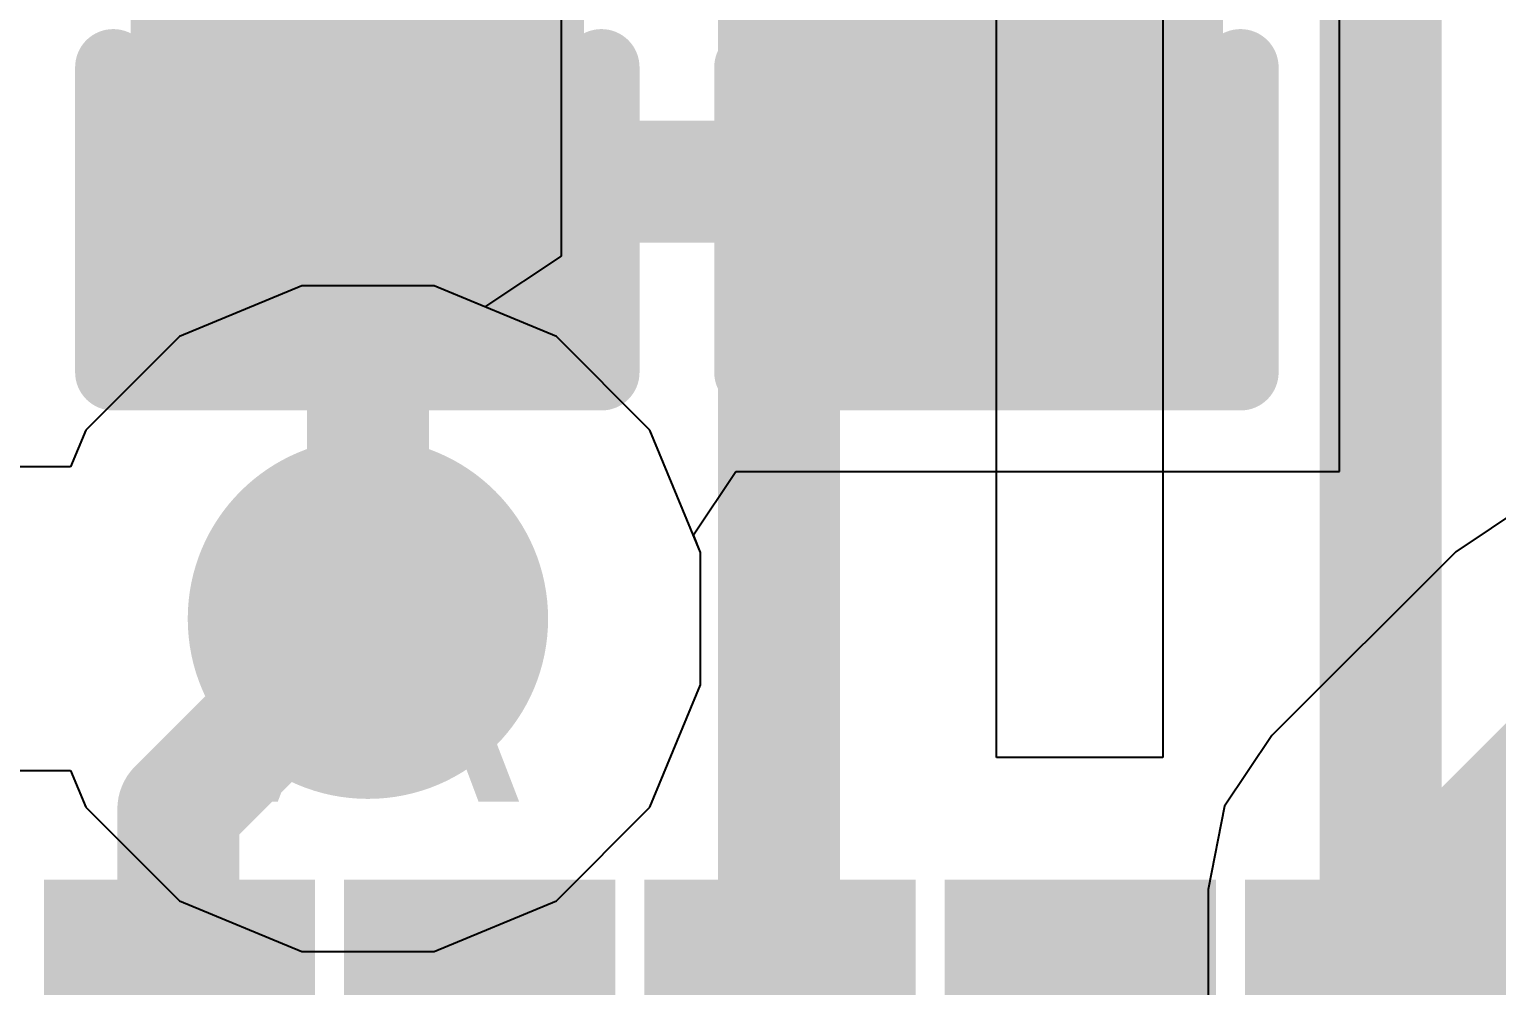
# Model space of a CAD drawing. Header units: inches. Extents: x 0 to 5271, y 0 to 5417.
# Drawn here: x 43.534 to 45.977, y 80.3 to 81.892 of the extents above; entities that cross this region are included whole.
import ezdxf

# ---------------------------------------------------------------- set-up
doc = ezdxf.new("R2010")
doc.units = ezdxf.units.IN
for name, color, linetype in [('Bottom Layer', 5, 'Continuous'), ('Bottom Overlay', 54, 'Continuous'), ('Bottom Paste', 16, 'Continuous'), ('Bottom Solder', 6, 'Continuous'), ('Drill Drawing', 1, 'Continuous'), ('L2_GND1', 16, 'Continuous'), ('L3_SIG1', 76, 'Continuous'), ('L4_PWR', 90, 'Continuous'), ('L5_GND2', 156, 'Continuous'), ('L6_SIG2', 130, 'Continuous'), ('L7_GND3', 216, 'Continuous'), ('Top Layer', 1, 'Continuous'), ('Top Paste', 8, 'Continuous'), ('Top Solder', 216, 'Continuous'), ('Via Holes', 16, 'Continuous')]:
    doc.layers.add(name, color=color, linetype=linetype)
doc.styles.add('Arial', font='', dxfattribs={"height": 0.2})
doc.styles.get('Arial').set_extended_font_data('Arial')

# ---------------------------------------------------------------- blocks, each defined once
blk = doc.blocks.new('AS0B826_S78B_7H_23')
at = {"layer": 'Top Layer'}
for points in [[(-30.42520839, 26.38096578), (-30.07520909, 26.38096578), (-30.07520909, 24.38096978), (-30.42520839, 24.38096978)], [(-29.92533639, 26.38096578), (-29.57533709, 26.38096578), (-29.57533709, 24.38096978), (-29.92533639, 24.38096978)], [(-29.42521039, 26.38096578), (-29.07521109, 26.38096578), (-29.07521109, 24.38096978), (-29.42521039, 24.38096978)], [(-28.92533839, 26.38096578), (-28.57533909, 26.38096578), (-28.57533909, 24.38096978), (-28.92533839, 24.38096978)], [(-28.42521239, 26.38096578), (-28.07521309, 26.38096578), (-28.07521309, 24.38096978), (-28.42521239, 24.38096978)]]:
    blk.add_hatch(color=1, dxfattribs=at).paths.add_polyline_path(points)
at = {"layer": 'Top Paste'}
for points in [[(-30.42520839, 26.38096578), (-30.07520909, 26.38096578), (-30.07520909, 24.38096978), (-30.42520839, 24.38096978)], [(-29.92533639, 26.38096578), (-29.57533709, 26.38096578), (-29.57533709, 24.38096978), (-29.92533639, 24.38096978)], [(-29.42521039, 26.38096578), (-29.07521109, 26.38096578), (-29.07521109, 24.38096978), (-29.42521039, 24.38096978)], [(-28.92533839, 26.38096578), (-28.57533909, 26.38096578), (-28.57533909, 24.38096978), (-28.92533839, 24.38096978)], [(-28.42521239, 26.38096578), (-28.07521309, 26.38096578), (-28.07521309, 24.38096978), (-28.42521239, 24.38096978)]]:
    blk.add_hatch(color=8, dxfattribs=at).paths.add_polyline_path(points)
at = {"layer": 'Top Solder'}
for points in [[(-30.47600839, 26.43176578), (-30.02440909, 26.43176578), (-30.02440909, 24.33016978), (-30.47600839, 24.33016978)], [(-29.97613639, 26.43176578), (-29.52453709, 26.43176578), (-29.52453709, 24.33016978), (-29.97613639, 24.33016978)], [(-29.47601039, 26.43176578), (-29.02441109, 26.43176578), (-29.02441109, 24.33016978), (-29.47601039, 24.33016978)], [(-28.97613839, 26.43176578), (-28.52453909, 26.43176578), (-28.52453909, 24.33016978), (-28.97613839, 24.33016978)], [(-28.47601239, 26.43176578), (-28.02441309, 26.43176578), (-28.02441309, 24.33016978), (-28.47601239, 24.33016978)]]:
    blk.add_hatch(color=216, dxfattribs=at).paths.add_polyline_path(points)
blk = doc.blocks.new('CAP_0402_B_563')
at = {"layer": 'Bottom Layer'}
for points in [[(-0.24132032, 0.31748222), (-0.2413203199999999, -0.31751778), (-0.69852032, -0.31751778), (-0.69852032, 0.31748222)], [(0.69847968, 0.31748222), (0.69847968, -0.31751778), (0.24127968, -0.31751778), (0.24127968, 0.31748222)]]:
    blk.add_hatch(color=5, dxfattribs=at).paths.add_polyline_path(points)
at = {"layer": 'Bottom Paste'}
for points in [[(-0.24132032, 0.31748222), (-0.2413203199999999, -0.31751778), (-0.69852032, -0.31751778), (-0.69852032, 0.31748222)], [(0.69847968, 0.31748222), (0.69847968, -0.31751778), (0.24127968, -0.31751778), (0.24127968, 0.31748222)]]:
    blk.add_hatch(color=16, dxfattribs=at).paths.add_polyline_path(points)
at = {"layer": 'Bottom Solder'}
for points in [[(-0.18132044, 0.3774821), (-0.1813204399999999, -0.37751766), (-0.7585202, -0.37751766), (-0.7585202, 0.3774821)], [(0.7584795599999999, 0.3774821), (0.7584795599999999, -0.37751766), (0.1812798, -0.37751766), (0.1812797999999999, 0.3774821)]]:
    blk.add_hatch(color=6, dxfattribs=at).paths.add_polyline_path(points)
at = {"layer": 'Bottom Overlay'}
for points in [[(-0.27942032, 0.40638222, 0.127, 0.127, 0), (-0.78742032, 0.40638222, 0.127, 0.127, 0)], [(-0.78742032, -0.40641778, 0.127, 0.127, 0), (-0.78742032, 0.40638222, 0.127, 0.127, 0)], [(0.78737968, 0.40638222, 0.127, 0.127, 0), (0.27937968, 0.40638222, 0.127, 0.127, 0)], [(0.78737968, -0.40641778, 0.127, 0.127, 0), (0.78737968, 0.40638222, 0.127, 0.127, 0)], [(-0.27942032, -0.40641778, 0.127, 0.127, 0), (-0.78742032, -0.40641778, 0.127, 0.127, 0)], [(0.78737968, -0.40641778, 0.127, 0.127, 0), (0.27937968, -0.40641778, 0.127, 0.127, 0)]]:
    blk.add_lwpolyline(points, format="xyseb", dxfattribs=at)
for points in [[(-0.81917032, 0.40638222, 0.0635, 0.0635, 1), (-0.75567032, 0.40638222, 0.0635, 0.0635, 1)], [(-0.81917032, 0.40638222, 0.0635, 0.0635, 1), (-0.75567032, 0.40638222, 0.0635, 0.0635, 1)], [(-0.3111703199999999, 0.40638222, 0.0635, 0.0635, 1), (-0.24767032, 0.40638222, 0.0635, 0.0635, 1)], [(0.24762968, 0.40638222, 0.0635, 0.0635, 1), (0.31112968, 0.40638222, 0.0635, 0.0635, 1)], [(0.75562968, 0.40638222, 0.0635, 0.0635, 1), (0.81912968, 0.40638222, 0.0635, 0.0635, 1)], [(0.75562968, 0.40638222, 0.0635, 0.0635, 1), (0.81912968, 0.40638222, 0.0635, 0.0635, 1)], [(-0.81917032, -0.40641778, 0.0635, 0.0635, 1), (-0.75567032, -0.40641778, 0.0635, 0.0635, 1)], [(-0.81917032, -0.40641778, 0.0635, 0.0635, 1), (-0.75567032, -0.40641778, 0.0635, 0.0635, 1)], [(-0.3111703199999999, -0.40641778, 0.0635, 0.0635, 1), (-0.24767032, -0.40641778, 0.0635, 0.0635, 1)], [(0.24762968, -0.40641778, 0.0635, 0.0635, 1), (0.31112968, -0.40641778, 0.0635, 0.0635, 1)], [(0.75562968, -0.40641778, 0.0635, 0.0635, 1), (0.81912968, -0.40641778, 0.0635, 0.0635, 1)], [(0.75562968, -0.40641778, 0.0635, 0.0635, 1), (0.81912968, -0.40641778, 0.0635, 0.0635, 1)]]:
    blk.add_lwpolyline(points, format="xyseb", close=True, dxfattribs=at)
blk = doc.blocks.new('CAP_0402_B_564')
at = {"layer": 'Bottom Layer'}
for points in [[(-0.24130254, 0.31757112), (-0.24130254, -0.31742888), (-0.6985025399999999, -0.31742888), (-0.6985025399999999, 0.31757112)], [(0.69849746, 0.31757112), (0.69849746, -0.31742888), (0.24129746, -0.31742888), (0.24129746, 0.31757112)]]:
    blk.add_hatch(color=5, dxfattribs=at).paths.add_polyline_path(points)
at = {"layer": 'Bottom Paste'}
for points in [[(-0.24130254, 0.31757112), (-0.24130254, -0.31742888), (-0.6985025399999999, -0.31742888), (-0.6985025399999999, 0.31757112)], [(0.69849746, 0.31757112), (0.69849746, -0.31742888), (0.24129746, -0.31742888), (0.24129746, 0.31757112)]]:
    blk.add_hatch(color=16, dxfattribs=at).paths.add_polyline_path(points)
at = {"layer": 'Bottom Solder'}
for points in [[(-0.18130266, 0.377571), (-0.1813026599999999, -0.37742876), (-0.75850242, -0.37742876), (-0.75850242, 0.377571)], [(0.7584973399999999, 0.377571), (0.7584973399999999, -0.37742876), (0.18129758, -0.37742876), (0.18129758, 0.377571)]]:
    blk.add_hatch(color=6, dxfattribs=at).paths.add_polyline_path(points)
at = {"layer": 'Bottom Overlay'}
for points in [[(-0.78740254, -0.4063288799999999, 0.127, 0.127, 0), (-0.78740254, 0.40647112, 0.127, 0.127, 0)], [(-0.27940254, 0.40647112, 0.127, 0.127, 0), (-0.78740254, 0.40647112, 0.127, 0.127, 0)], [(0.78739746, 0.40647112, 0.127, 0.127, 0), (0.27939746, 0.40647112, 0.127, 0.127, 0)], [(0.78739746, -0.4063288799999999, 0.127, 0.127, 0), (0.78739746, 0.40647112, 0.127, 0.127, 0)], [(-0.27940254, -0.4063288799999999, 0.127, 0.127, 0), (-0.78740254, -0.4063288799999999, 0.127, 0.127, 0)], [(0.78739746, -0.4063288799999999, 0.127, 0.127, 0), (0.27939746, -0.4063288799999999, 0.127, 0.127, 0)]]:
    blk.add_lwpolyline(points, format="xyseb", dxfattribs=at)
for points in [[(-0.8191525399999998, 0.40647112, 0.0635, 0.0635, 1), (-0.75565254, 0.40647112, 0.0635, 0.0635, 1)], [(-0.8191525399999998, 0.40647112, 0.0635, 0.0635, 1), (-0.75565254, 0.40647112, 0.0635, 0.0635, 1)], [(-0.31115254, 0.40647112, 0.0635, 0.0635, 1), (-0.24765254, 0.40647112, 0.0635, 0.0635, 1)], [(0.24764746, 0.40647112, 0.0635, 0.0635, 1), (0.31114746, 0.40647112, 0.0635, 0.0635, 1)], [(0.7556474599999999, 0.40647112, 0.0635, 0.0635, 1), (0.8191474599999999, 0.40647112, 0.0635, 0.0635, 1)], [(0.7556474599999999, 0.40647112, 0.0635, 0.0635, 1), (0.8191474599999999, 0.40647112, 0.0635, 0.0635, 1)], [(-0.8191525399999998, -0.4063288799999999, 0.0635, 0.0635, 1), (-0.75565254, -0.4063288799999999, 0.0635, 0.0635, 1)], [(-0.8191525399999998, -0.4063288799999999, 0.0635, 0.0635, 1), (-0.75565254, -0.4063288799999999, 0.0635, 0.0635, 1)], [(-0.31115254, -0.4063288799999999, 0.0635, 0.0635, 1), (-0.24765254, -0.4063288799999999, 0.0635, 0.0635, 1)], [(0.24764746, -0.4063288799999999, 0.0635, 0.0635, 1), (0.31114746, -0.4063288799999999, 0.0635, 0.0635, 1)], [(0.7556474599999999, -0.4063288799999999, 0.0635, 0.0635, 1), (0.8191474599999999, -0.4063288799999999, 0.0635, 0.0635, 1)], [(0.7556474599999999, -0.4063288799999999, 0.0635, 0.0635, 1), (0.8191474599999999, -0.4063288799999999, 0.0635, 0.0635, 1)]]:
    blk.add_lwpolyline(points, format="xyseb", close=True, dxfattribs=at)

msp = doc.modelspace()

# ---------------------------------------------------------------- hatches: boundary and pattern name
at = {"layer": 'Bottom Layer'}
h = msp.add_hatch(color=5, dxfattribs=at)
edge = h.paths.add_edge_path()
edge.add_arc((44.09784931999999, 80.91124787999999), 0.2999994, 0, 360)
at = {"layer": 'L2_GND1'}
h = msp.add_hatch(color=16, dxfattribs=at)
edge = h.paths.add_edge_path()
edge.add_arc((44.09784931999999, 80.91124787999999), 0.2999994, 0, 360)
at = {"layer": 'L3_SIG1'}
h = msp.add_hatch(color=76, dxfattribs=at)
edge = h.paths.add_edge_path()
edge.add_arc((44.09784931999999, 80.91124787999999), 0.2999994, 0, 360)
at = {"layer": 'L4_PWR'}
h = msp.add_hatch(color=90, dxfattribs=at)
edge = h.paths.add_edge_path()
edge.add_arc((44.09784931999999, 80.91124787999999), 0.2999994, 0, 360)
at = {"layer": 'L5_GND2'}
h = msp.add_hatch(color=156, dxfattribs=at)
edge = h.paths.add_edge_path()
edge.add_arc((44.09784931999999, 80.91124787999999), 0.2999994, 0, 360)
at = {"layer": 'L6_SIG2'}
h = msp.add_hatch(color=130, dxfattribs=at)
edge = h.paths.add_edge_path()
edge.add_arc((44.09784931999999, 80.91124787999999), 0.2999994, 0, 360)
at = {"layer": 'L7_GND3'}
h = msp.add_hatch(color=216, dxfattribs=at)
edge = h.paths.add_edge_path()
edge.add_arc((44.09784931999999, 80.91124787999999), 0.2999994, 0, 360)
at = {"layer": 'Top Layer'}
h = msp.add_hatch(color=1, dxfattribs=at)
edge = h.paths.add_edge_path()
edge.add_arc((44.09784931999999, 80.91124787999999), 0.2999994, 0, 360)
at = {"layer": 'Via Holes'}
h = msp.add_hatch(color=7, dxfattribs=at)
edge = h.paths.add_edge_path()
edge.add_arc((44.09784931999999, 80.91124787999999), 0.1499997, 0, 360)

# ---------------------------------------------------------------- linework, layer by layer
at = {"layer": 'Bottom Layer'}
for p, q in [((45.71588011999999, 81.15630707999999), (45.71588011999999, 82.12150708)), ((44.63972784, 81.05070912), (44.7102865, 81.15630707999999)), ((44.7102865, 81.15630707999999), (45.71588011999999, 81.15630707999999)), ((46.02676088, 81.10128306), (45.90913602, 81.02269038)), ((44.65184872, 81.02144578), (44.63972784, 81.05070912)), ((44.65184872, 80.80104997999999), (44.65184872, 81.02144578)), ((45.90913094, 81.02268276), (45.60296442, 80.71651878)), ((45.90913602, 81.02269038), (45.90913094, 81.02268276)), ((44.56750802, 80.59743342), (44.65184872, 80.80104997999999)), ((45.60296442, 80.71651878), (45.52437174, 80.59889138)), ((43.46536391999999, 80.65866266), (43.60282872, 80.65866266)), ((43.60282872, 80.65866266), (43.62819062, 80.59743342)), ((43.62819062, 80.59743342), (43.78403486, 80.44158918)), ((44.41166378, 80.44158918), (44.56750802, 80.59743342)), ((45.52437174, 80.59889138), (45.49676956, 80.46014387999999)), ((45.49676956, 80.46014387999999), (45.49677209999999, 80.46013117999999)), ((45.49677209999999, 80.46013117999999), (45.49677209999999, 78.65938802)), ((43.78403486, 80.44158918), (43.98765142, 80.35724848)), ((44.20804722, 80.35724848), (44.41166378, 80.44158918)), ((43.98765142, 80.35724848), (44.20804722, 80.35724848))]:
    msp.add_line(p, q, dxfattribs=at)
for points in [[(44.08022172, 81.63890708, 0.2032, 0.2032, 0), (44.09784931999999, 81.62127948, 0.2032, 0.2032, 0)], [(44.08022172, 81.63890708, 0.2032, 0.2032, 0), (45.14438011999999, 81.63890708, 0.2032, 0.2032, 0)], [(44.09784931999999, 80.91124787999999, 0.2032, 0.2032, 0), (44.09784931999999, 81.62127948, 0.2032, 0.2032, 0)], [(44.09784931999999, 80.91124787999999, 0.2032, 0.2032, 0), (44.12238572, 80.91124787999999, 0.2032, 0.2032, 0)], [(44.12238572, 80.91124787999999, 0.2032, 0.2032, 0), (44.12324931999999, 80.91038428, 0.2032, 0.2032, 0)], [(45.85933932, 80.46014387999999, 0.2032, 0.2032, 0), (46.16551092, 80.76631548, 0.2032, 0.2032, 0)], [(45.85933932, 78.32659467999999, 0.2032, 0.2032, 0), (45.85933932, 80.46014387999999, 0.2032, 0.2032, 0)]]:
    msp.add_lwpolyline(points, format="xyseb", dxfattribs=at)
for points in [[(44.02942171999999, 81.63890708, 0.1016, 0.1016, 1), (44.13102172, 81.63890708, 0.1016, 0.1016, 1)], [(44.02942171999999, 81.63890708, 0.1016, 0.1016, 1), (44.13102172, 81.63890708, 0.1016, 0.1016, 1)], [(45.09358012, 81.63890708, 0.1016, 0.1016, 1), (45.19518012, 81.63890708, 0.1016, 0.1016, 1)], [(44.04704932, 81.62127948, 0.1016, 0.1016, 1), (44.14864932, 81.62127948, 0.1016, 0.1016, 1)], [(44.04704932, 81.62127948, 0.1016, 0.1016, 1), (44.14864932, 81.62127948, 0.1016, 0.1016, 1)], [(44.04704932, 80.91124787999999, 0.1016, 0.1016, 1), (44.14864932, 80.91124787999999, 0.1016, 0.1016, 1)], [(44.04704932, 80.91124787999999, 0.1016, 0.1016, 1), (44.14864932, 80.91124787999999, 0.1016, 0.1016, 1)], [(44.07158572, 80.91124787999999, 0.1016, 0.1016, 1), (44.17318572, 80.91124787999999, 0.1016, 0.1016, 1)], [(44.07158572, 80.91124787999999, 0.1016, 0.1016, 1), (44.17318572, 80.91124787999999, 0.1016, 0.1016, 1)], [(44.07244932, 80.91038428, 0.1016, 0.1016, 1), (44.17404931999999, 80.91038428, 0.1016, 0.1016, 1)], [(45.80853932, 80.46014387999999, 0.1016, 0.1016, 1), (45.91013932, 80.46014387999999, 0.1016, 0.1016, 1)], [(45.80853932, 80.46014387999999, 0.1016, 0.1016, 1), (45.91013932, 80.46014387999999, 0.1016, 0.1016, 1)]]:
    msp.add_lwpolyline(points, format="xyseb", close=True, dxfattribs=at)
at = {"layer": 'L2_GND1'}
for p, q in [((43.98765142, 81.46524728), (43.78403486, 81.38090658)), ((44.20804722, 81.46524728), (43.98765142, 81.46524728)), ((44.41166378, 81.38090658), (44.20804722, 81.46524728)), ((43.78403486, 81.38090658), (43.62819062, 81.22506234)), ((44.56750802, 81.22506234), (44.41166378, 81.38090658)), ((43.62819062, 81.22506234), (43.60282872, 81.16383309999999)), ((44.65184872, 81.02144578), (44.56750802, 81.22506234)), ((43.60282872, 81.16383309999999), (43.46536391999999, 81.16383309999999)), ((44.65184872, 80.80104997999999), (44.65184872, 81.02144578)), ((44.56750802, 80.59743342), (44.65184872, 80.80104997999999)), ((43.46536391999999, 80.65866266), (43.60282872, 80.65866266)), ((43.60282872, 80.65866266), (43.62819062, 80.59743342)), ((43.62819062, 80.59743342), (43.78403486, 80.44158918)), ((44.41166378, 80.44158918), (44.56750802, 80.59743342)), ((43.78403486, 80.44158918), (43.98765142, 80.35724848)), ((44.20804722, 80.35724848), (44.41166378, 80.44158918)), ((43.98765142, 80.35724848), (44.20804722, 80.35724848))]:
    msp.add_line(p, q, dxfattribs=at)
at = {"layer": 'L3_SIG1'}
for p, q in [((43.98765142, 81.46524728), (43.78403486, 81.38090658)), ((44.20804722, 81.46524728), (43.98765142, 81.46524728)), ((44.41166378, 81.38090658), (44.20804722, 81.46524728)), ((43.78403486, 81.38090658), (43.62819062, 81.22506234)), ((44.56750802, 81.22506234), (44.41166378, 81.38090658)), ((43.62819062, 81.22506234), (43.60282872, 81.16383309999999)), ((44.65184872, 81.02144578), (44.56750802, 81.22506234)), ((43.60282872, 81.16383309999999), (43.46536391999999, 81.16383309999999)), ((44.65184872, 80.80104997999999), (44.65184872, 81.02144578)), ((44.56750802, 80.59743342), (44.65184872, 80.80104997999999)), ((43.46536391999999, 80.65866266), (43.60282872, 80.65866266)), ((43.60282872, 80.65866266), (43.62819062, 80.59743342)), ((43.62819062, 80.59743342), (43.78403486, 80.44158918)), ((44.41166378, 80.44158918), (44.56750802, 80.59743342)), ((43.78403486, 80.44158918), (43.98765142, 80.35724848)), ((44.20804722, 80.35724848), (44.41166378, 80.44158918)), ((43.98765142, 80.35724848), (44.20804722, 80.35724848))]:
    msp.add_line(p, q, dxfattribs=at)
at = {"layer": 'L4_PWR'}
for p, q in [((43.98765142, 81.46524728), (43.78403486, 81.38090658)), ((44.20804722, 81.46524728), (43.98765142, 81.46524728)), ((44.41166378, 81.38090658), (44.20804722, 81.46524728)), ((43.78403486, 81.38090658), (43.62819062, 81.22506234)), ((44.56750802, 81.22506234), (44.41166378, 81.38090658)), ((43.62819062, 81.22506234), (43.60282872, 81.16383309999999)), ((44.65184872, 81.02144578), (44.56750802, 81.22506234)), ((43.60282872, 81.16383309999999), (43.46536391999999, 81.16383309999999)), ((44.65184872, 80.80104997999999), (44.65184872, 81.02144578)), ((44.56750802, 80.59743342), (44.65184872, 80.80104997999999)), ((43.46536391999999, 80.65866266), (43.60282872, 80.65866266)), ((43.60282872, 80.65866266), (43.62819062, 80.59743342)), ((43.62819062, 80.59743342), (43.78403486, 80.44158918)), ((44.41166378, 80.44158918), (44.56750802, 80.59743342)), ((43.78403486, 80.44158918), (43.98765142, 80.35724848)), ((44.20804722, 80.35724848), (44.41166378, 80.44158918)), ((43.98765142, 80.35724848), (44.20804722, 80.35724848))]:
    msp.add_line(p, q, dxfattribs=at)
at = {"layer": 'L5_GND2'}
for p, q in [((43.98765142, 81.46524728), (43.78403486, 81.38090658)), ((44.20804722, 81.46524728), (43.98765142, 81.46524728)), ((44.41166378, 81.38090658), (44.20804722, 81.46524728)), ((43.78403486, 81.38090658), (43.62819062, 81.22506234)), ((44.56750802, 81.22506234), (44.41166378, 81.38090658)), ((43.62819062, 81.22506234), (43.60282872, 81.16383309999999)), ((44.65184872, 81.02144578), (44.56750802, 81.22506234)), ((43.60282872, 81.16383309999999), (43.46536391999999, 81.16383309999999)), ((44.65184872, 80.80104997999999), (44.65184872, 81.02144578)), ((44.56750802, 80.59743342), (44.65184872, 80.80104997999999)), ((43.46536391999999, 80.65866266), (43.60282872, 80.65866266)), ((43.60282872, 80.65866266), (43.62819062, 80.59743342)), ((43.62819062, 80.59743342), (43.78403486, 80.44158918)), ((44.41166378, 80.44158918), (44.56750802, 80.59743342)), ((43.78403486, 80.44158918), (43.98765142, 80.35724848)), ((44.20804722, 80.35724848), (44.41166378, 80.44158918)), ((43.98765142, 80.35724848), (44.20804722, 80.35724848))]:
    msp.add_line(p, q, dxfattribs=at)
at = {"layer": 'L6_SIG2'}
for p, q in [((43.98765142, 81.46524728), (43.78403486, 81.38090658)), ((44.20804722, 81.46524728), (43.98765142, 81.46524728)), ((44.41166378, 81.38090658), (44.20804722, 81.46524728)), ((43.78403486, 81.38090658), (43.62819062, 81.22506234)), ((44.56750802, 81.22506234), (44.41166378, 81.38090658)), ((43.62819062, 81.22506234), (43.60282872, 81.16383309999999)), ((44.65184872, 81.02144578), (44.56750802, 81.22506234)), ((43.60282872, 81.16383309999999), (43.46536391999999, 81.16383309999999)), ((44.65184872, 80.80104997999999), (44.65184872, 81.02144578)), ((44.56750802, 80.59743342), (44.65184872, 80.80104997999999)), ((43.46536391999999, 80.65866266), (43.60282872, 80.65866266)), ((43.60282872, 80.65866266), (43.62819062, 80.59743342)), ((43.62819062, 80.59743342), (43.78403486, 80.44158918)), ((44.41166378, 80.44158918), (44.56750802, 80.59743342)), ((43.78403486, 80.44158918), (43.98765142, 80.35724848)), ((44.20804722, 80.35724848), (44.41166378, 80.44158918)), ((43.98765142, 80.35724848), (44.20804722, 80.35724848))]:
    msp.add_line(p, q, dxfattribs=at)
at = {"layer": 'L7_GND3'}
for p, q in [((43.98765142, 81.46524728), (43.78403486, 81.38090658)), ((44.20804722, 81.46524728), (43.98765142, 81.46524728)), ((44.41166378, 81.38090658), (44.20804722, 81.46524728)), ((43.78403486, 81.38090658), (43.62819062, 81.22506234)), ((44.56750802, 81.22506234), (44.41166378, 81.38090658)), ((43.62819062, 81.22506234), (43.60282872, 81.16383309999999)), ((44.65184872, 81.02144578), (44.56750802, 81.22506234)), ((43.60282872, 81.16383309999999), (43.46536391999999, 81.16383309999999)), ((44.65184872, 80.80104997999999), (44.65184872, 81.02144578)), ((44.56750802, 80.59743342), (44.65184872, 80.80104997999999)), ((43.46536391999999, 80.65866266), (43.60282872, 80.65866266)), ((43.60282872, 80.65866266), (43.62819062, 80.59743342)), ((43.62819062, 80.59743342), (43.78403486, 80.44158918)), ((44.41166378, 80.44158918), (44.56750802, 80.59743342)), ((43.78403486, 80.44158918), (43.98765142, 80.35724848)), ((44.20804722, 80.35724848), (44.41166378, 80.44158918)), ((43.98765142, 80.35724848), (44.20804722, 80.35724848))]:
    msp.add_line(p, q, dxfattribs=at)
at = {"layer": 'Top Layer'}
for p, q in [((45.4215881, 86.77535604), (45.4215881, 80.67995547999999)), ((45.14474334, 80.67995547999999), (45.14474334, 82.52958093999999)), ((44.41960889999999, 82.37941359999999), (44.41960889999999, 81.51508207999998)), ((44.41960889999999, 81.51508207999998), (44.29260636, 81.43022067999999)), ((43.98765142, 81.46524728), (43.78403486, 81.38090658)), ((44.20804722, 81.46524728), (43.98765142, 81.46524728)), ((44.29260636, 81.43022067999999), (44.20804722, 81.46524728)), ((43.78403486, 81.38090658), (43.62819062, 81.22506234)), ((43.62819062, 81.22506234), (43.60282872, 81.16383309999999)), ((43.60282872, 81.16383309999999), (43.46536391999999, 81.16383309999999)), ((45.4215881, 80.67995547999999), (45.14474334, 80.67995547999999))]:
    msp.add_line(p, q, dxfattribs=at)
for points in [[(45.78415532, 79.42595748, 0.2032, 0.2032, 0), (45.78415532, 101.14310988, 0.2032, 0.2032, 0)], [(44.78217612, 79.44937628, 0.2032, 0.2032, 0), (44.78217612, 82.52959363999999, 0.2032, 0.2032, 0)], [(43.78217812, 80.59384947999999, 0.2032, 0.2032, 0), (44.09784931999999, 80.90952067999999, 0.2032, 0.2032, 0)], [(43.78217812, 79.44937628, 0.2032, 0.2032, 0), (43.78217812, 80.59384947999999, 0.2032, 0.2032, 0)]]:
    msp.add_lwpolyline(points, format="xyseb", dxfattribs=at)
for points in [[(44.04704932, 80.90952067999999, 0.1016, 0.1016, 1), (44.14864932, 80.90952067999999, 0.1016, 0.1016, 1)], [(43.73137812, 80.59384947999999, 0.1016, 0.1016, 1), (43.83297811999999, 80.59384947999999, 0.1016, 0.1016, 1)], [(43.73137812, 80.59384947999999, 0.1016, 0.1016, 1), (43.83297811999999, 80.59384947999999, 0.1016, 0.1016, 1)]]:
    msp.add_lwpolyline(points, format="xyseb", close=True, dxfattribs=at)

# ---------------------------------------------------------------- block references
at = {"rotation": 270}
for name, p in [('CAP_0402_B_563', (44.0802395, 82.10878676)), ('CAP_0402_B_564', (45.144309, 82.10880454))]:
    msp.add_blockref(name, p, dxfattribs=at)
msp.add_blockref('AS0B826_S78B_7H_23', (74.03436806, 54.0449897))

# ---------------------------------------------------------------- texts
at = {"layer": 'Drill Drawing', "style": 'Arial'}
msp.add_text('A', height=0.508, dxfattribs=at).set_placement((43.87777102, 80.60653169999999))

doc.saveas('drawing.dxf')
